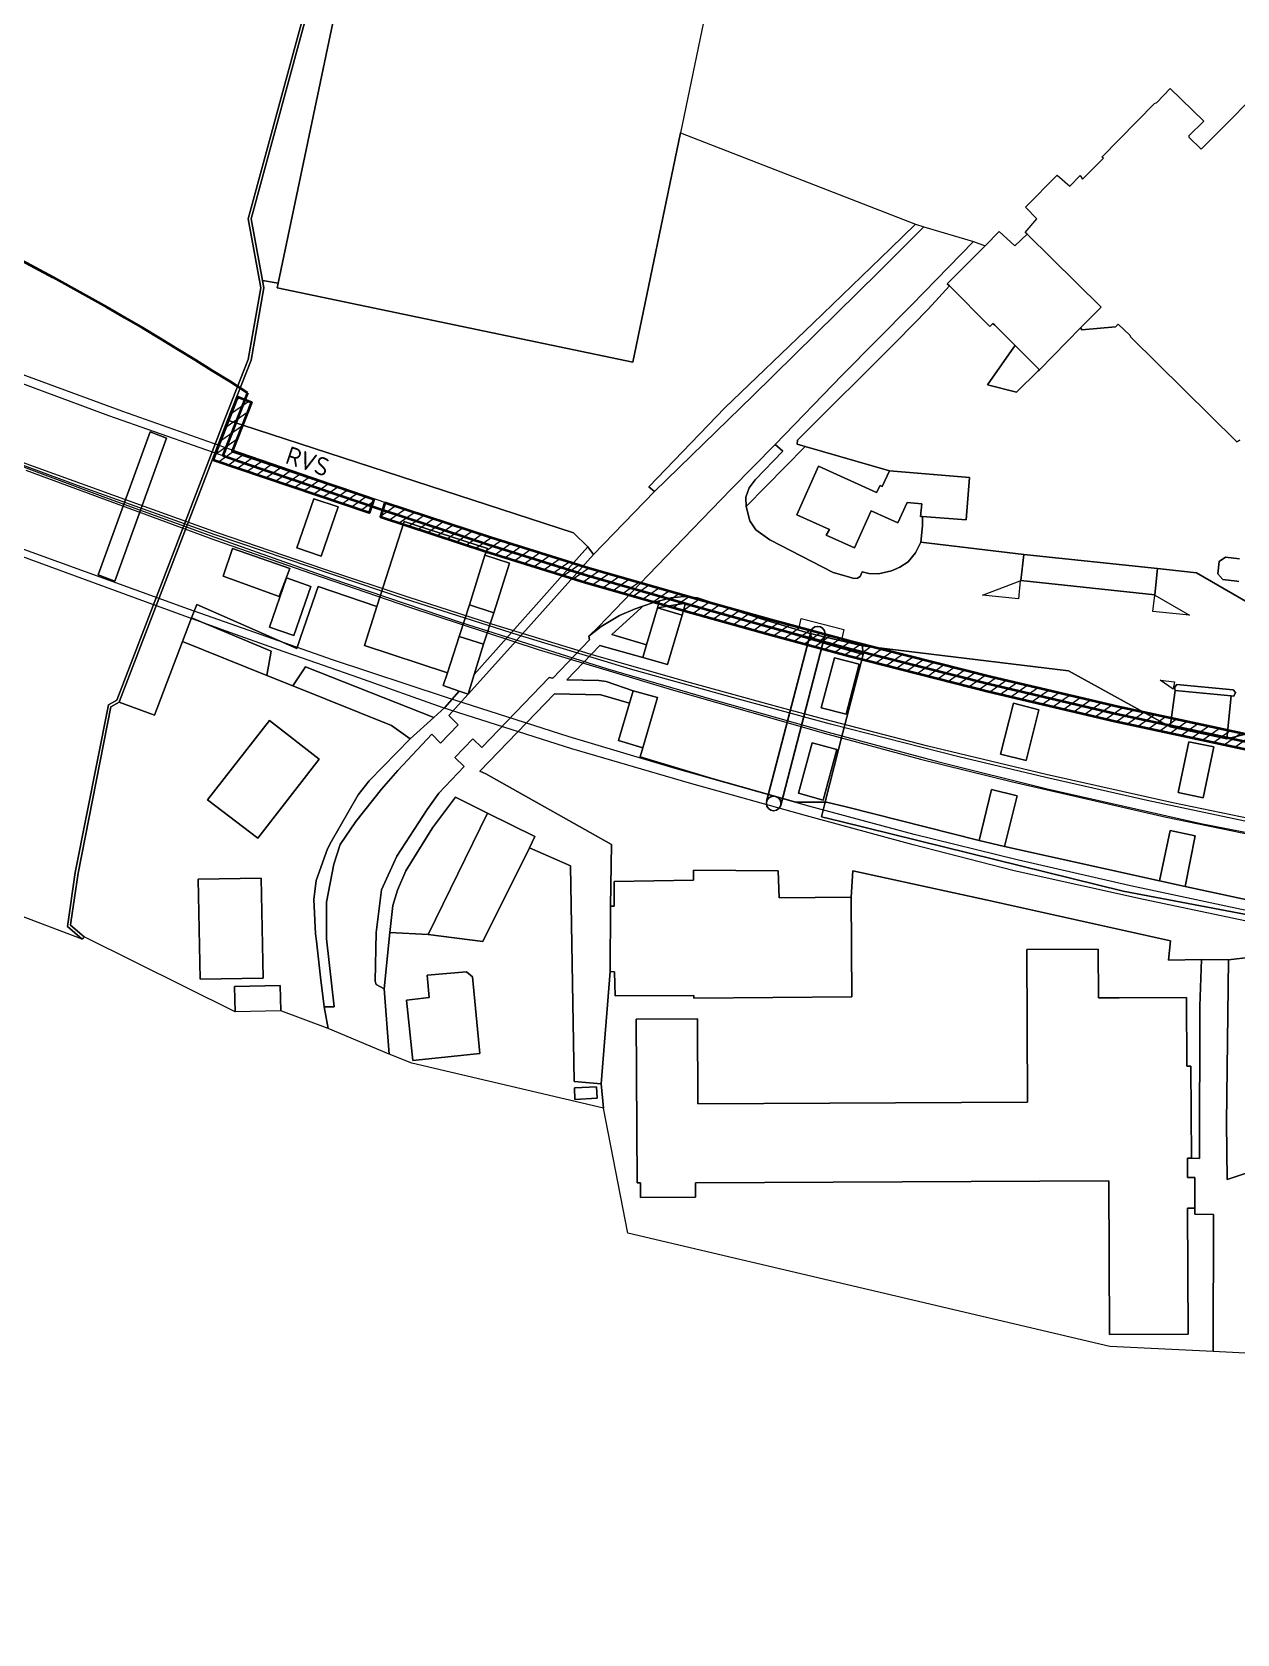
# Model space of a CAD drawing. Header units: metres. Extents: x 112942 to 118371, y 496117 to 499046.
# Drawn here: x 116007.5 to 116173.1, y 497215.4 to 497435.4 of the extents above; entities that cross this region are included whole.
import ezdxf
from ezdxf.enums import TextEntityAlignment as Align

# ---------------------------------------------------------------- set-up
doc = ezdxf.new("R2010")
doc.units = ezdxf.units.M
for name, color, linetype, lineweight in [('B-WE-OG-TOPOKAART-G', 253, 'Continuous', 18), ('N-WE-KL-DATA_GLASVEZEL-G', 90, 'KL-GLASVEZEL-N', 35), ('N-WE-KL-DATA_KABELGOOT-A', 92, 'Continuous', 18), ('N-WE-KL-DATA_KABELGOOT-G', 90, 'Continuous', 35), ('N-WE-KL-DATA_KABELGOOT-T25', 7, 'Continuous', 25), ('N-WE-VW-BEWEGWIJZERING_DRAAGCONSTRUCTIE_PORTAAL-G', 7, 'Continuous', 25)]:
    doc.layers.add(name, color=color, linetype=linetype, lineweight=lineweight)
doc.styles.add('NLCS-ISO-T25', font='NLCS-ISO.ttf', dxfattribs={"height": 2.5})
doc.linetypes.add('KL-GLASVEZEL-N', pattern='A,4,-1,[101,NLCS.SHX,S=0.5,R=0,X=0,Y=0],-1,4,-1,["G",Standard,S=1,R=0,X=-0.25,Y=-0.5],-1.5', length=12.5)
pattern_1 = [(35, (115239.072, 497068.6275), (-0.6373868, 0.9102827), [])]

msp = doc.modelspace()

# ---------------------------------------------------------------- hatches: boundary and pattern name
at = {"layer": 'N-WE-KL-DATA_KABELGOOT-A'}
h = msp.add_hatch(dxfattribs=at)
h.set_pattern_fill('ANSI31', color=256, scale=0.35, style=0)
h.set_pattern_definition(pattern_1)
h.paths.add_polyline_path([(116032.418, 497376.638), (116035.823, 497385.315), (116037.685, 497384.585), (116035.045, 497377.859), (116054.497, 497371.265), (116053.854, 497369.371)])
h = msp.add_hatch(dxfattribs=at)
h.set_pattern_fill('ANSI31', color=256, scale=0.35, style=0)
h.set_pattern_definition(pattern_1)
h.paths.add_polyline_path([(116350.118, 497309.494), (116350.403, 497311.474), (116318.147, 497316.12), (116295.034, 497319.458), (116273.272, 497322.569), (116252.269, 497325.625), (116229.372, 497329.12), (116209.688, 497332.38), (116192.338, 497335.475), (116175.557, 497338.711), (116156.793, 497342.739), (116139.451, 497346.802), (116120.247, 497351.66), (116109.087, 497354.701), (116098.757, 497357.575), (116084.152, 497361.74), (116070.525, 497365.984), (116056.025, 497370.75), (116055.393, 497368.852), (116069.915, 497364.08), (116083.58, 497359.824), (116098.215, 497355.649), (116108.557, 497352.773), (116119.739, 497349.726), (116138.977, 497344.858), (116156.355, 497340.787), (116175.157, 497336.751), (116191.972, 497333.509), (116209.348, 497330.408), (116229.058, 497327.144), (116251.975, 497323.647), (116272.986, 497320.589), (116294.75, 497317.478), (116317.861, 497314.14)])

# ---------------------------------------------------------------- linework, layer by layer
at = {"layer": 'B-WE-OG-TOPOKAART-G'}
for points, elevation in [([(116096.631, 497421.578), (116090.092, 497390.079), (116041.199, 497400.297), (116041.331, 497400.924), (116053.704, 497459.864), (116102.451, 497449.616), (116096.631, 497421.578)], 0.25), ([(116145.995, 497389.051), (116145.791, 497388.892), (116142.831, 497385.954), (116138.864, 497386.957), (116142.478, 497392.158), (116142.639, 497392.368), (116145.995, 497389.051)], 0.216), ([(116023.748, 497380.503), (116025.994, 497379.646), (116018.892, 497359.997), (116016.627, 497360.849), (116023.748, 497380.503)], -0.67), ([(116023.748, 497380.503), (116016.627, 497360.849), (116018.892, 497359.997), (116025.994, 497379.646), (116023.748, 497380.503)], -0.67), ([(116129.906, 497368.875), (116129.632, 497368.896), (116129.821, 497370.613), (116127.807, 497370.786), (116126.537, 497367.993), (116122.85, 497369.644), (116120.554, 497364.593), (116116.669, 497366.333), (116117.135, 497367.088), (116112.659, 497369.092), (116115.641, 497375.78), (116123.586, 497372.202), (116124.082, 497373.157), (116124.356, 497372.996), (116125.38, 497375.165), (116136.385, 497374.235), (116135.938, 497368.414), (116129.906, 497368.875)], -0.285), ([(116046.968, 497335.551), (116038.541, 497324.706), (116031.644, 497329.959), (116040.147, 497340.848), (116046.968, 497335.551)], 0.803), ([(116031.644, 497329.959), (116038.541, 497324.706), (116046.968, 497335.551), (116040.147, 497340.848), (116031.644, 497329.959)], 0.803), ([(116137.712, 497324.394), (116139.42, 497331.384), (116142.924, 497330.513), (116141.171, 497323.53), (116137.712, 497324.394)], -0.496), ([(116075.877, 497323.383), (116069.474, 497310.485), (116061.952, 497311.468), (116070.108, 497328.14), (116076.637, 497324.913), (116075.877, 497323.383)], 0.175), ([(116030.334, 497319.079), (116039.034, 497319.188), (116039.301, 497305.453), (116030.62, 497305.323), (116030.334, 497319.079)], 0.725), ([(116030.334, 497319.079), (116030.62, 497305.323), (116039.301, 497305.453), (116039.034, 497319.188), (116030.334, 497319.079)], 0.725), ([(116087.018, 497315.335), (116087.525, 497315.363), (116087.53, 497318.742), (116098.414, 497318.906), (116098.426, 497320.298), (116110.078, 497320.187), (116110.208, 497316.501), (116120.095, 497316.613), (116120.199, 497302.886), (116098.488, 497302.698), (116098.474, 497303.092), (116087.652, 497303.032), (116087.568, 497306.339), (116086.969, 497306.363), (116087.018, 497315.335)], -0.152), ([(116166.871, 497280.754), (116166.318, 497280.751), (116166.331, 497278.098), (116167.345, 497278.103), (116167.366, 497273.856), (116166.324, 497273.851), (116166.409, 497256.56), (116155.613, 497256.506), (116155.509, 497277.632), (116098.707, 497277.351), (116098.717, 497275.381), (116091.158, 497275.344), (116091.148, 497277.33), (116090.687, 497277.328), (116090.576, 497299.813), (116098.979, 497299.855), (116099.036, 497288.22), (116144.342, 497288.444), (116144.239, 497309.395), (116154.072, 497309.443), (116154.105, 497302.748), (116156.965, 497302.762), (116166.216, 497302.808), (116166.263, 497293.366), (116166.809, 497293.369), (116166.871, 497280.754)], -0.139), ([(116059.847, 497294.174), (116058.983, 497302.448), (116062.098, 497302.808), (116061.845, 497305.879), (116067.228, 497306.353), (116068.039, 497305.655), (116069.063, 497295.132), (116059.847, 497294.174)], 0.088), ([(116058.983, 497302.448), (116059.847, 497294.174), (116069.063, 497295.132), (116068.039, 497305.655), (116067.228, 497306.353), (116061.845, 497305.879), (116062.098, 497302.808), (116058.983, 497302.448)], 0.088), ([(116041.705, 497300.988), (116035.456, 497300.819), (116035.362, 497304.301), (116041.61, 497304.47), (116041.705, 497300.988)], 0.696), ([(116085.201, 497288.97), (116082.145, 497288.78), (116082.057, 497290.396), (116085.082, 497290.522), (116085.201, 497288.97)], -0.256), ([(116082.057, 497290.396), (116082.145, 497288.78), (116085.201, 497288.97), (116085.082, 497290.522), (116082.057, 497290.396)], -0.256)]:
    msp.add_lwpolyline(points, close=True, dxfattribs=dict(at, elevation=elevation))
at = {"layer": 'B-WE-OG-TOPOKAART-G', "elevation": 0.216}
for points in [[(116173.513, 497379.361), (116173.132, 497379.124), (116158.567, 497393.54), (116158.397, 497393.799), (116156.803, 497395.326), (116156.428, 497394.962), (116151.803, 497394.544), (116151.623, 497394.79), (116154.485, 497397.663), (116144.316, 497407.672), (116144.004, 497407.911), (116145.642, 497409.794), (116144.051, 497411.362), (116148.437, 497415.774), (116150.169, 497414.268), (116151.564, 497415.73), (116151.915, 497415.249), (116154.794, 497418.095), (116154.57, 497418.254), (116161.811, 497425.601), (116162.112, 497425.741), (116163.969, 497427.669), (116168.581, 497423.199), (116166.535, 497421.183), (116166.504, 497420.983), (116168.212, 497419.339), (116178.63, 497429.779)], [(116173.385, 497359.977), (116173.109, 497359.999), (116171.216, 497360.231), (116170.528, 497361.016), (116170.704, 497362.695), (116171.581, 497363.316), (116173.468, 497363.062)]]:
    msp.add_lwpolyline(points, dxfattribs=at)
at = {"layer": 'B-WE-OG-TOPOKAART-G'}
for points in [[(116049.01, 497453.058, -0.67), (116037.247, 497409.799, -0.67), (116038.955, 497400.284, -0.67), (116037.24, 497390.463, -0.67), (116034.008, 497382.284, -0.67), (116019.162, 497343.638, -0.67), (116018.007, 497342.999, -0.67), (116013.45, 497319.963, -0.67), (116012.371, 497312.563, -0.67), (116014.419, 497310.835, -0.67), (115890.019, 497357.881, -0.257), (115932.824, 497482.97, -0.114), (115983.279, 497474.773, -0.67), (116052.281, 497460.076, -0.67), (116049.01, 497453.058, -0.67)], [(116039.179, 497401.301, 0.286), (116037.657, 497409.781, 0.273), (116049.387, 497452.92, 0.308), (116052.643, 497459.907, 0.178), (116053.704, 497459.864, 0.25), (116041.331, 497400.924, 0.25), (116039.179, 497401.301, 0.286)], [(116019.483, 497343.359, -0.207), (116018.364, 497342.739, -0.207), (116013.844, 497319.896, -0.187), (116012.856, 497313.118, -0.158), (116012.799, 497312.725, 0.279), (116014.677, 497311.141, 0.279), (116014.419, 497310.835, -0.67), (116012.371, 497312.563, -0.67), (116013.45, 497319.963, -0.67), (116018.007, 497342.999, -0.67), (116019.162, 497343.638, -0.67), (116034.008, 497382.284, -0.67), (116037.24, 497390.463, -0.67), (116038.955, 497400.284, -0.67), (116037.247, 497409.799, -0.67), (116049.01, 497453.058, -0.67)], [(116049.387, 497452.92, 0.308), (116037.657, 497409.781, 0.273), (116039.179, 497401.301, 0.286), (116039.361, 497400.285, 0.288), (116037.627, 497390.354, 0.288), (116034.38, 497382.139, 0.244), (116019.54, 497343.508, 0.323), (116019.483, 497343.359, -0.207)], [(116083.89, 497364.705, 0.346), (116081.92, 497366.628, 0.327), (116034.38, 497382.139, 0.244), (116037.627, 497390.354, 0.288), (116039.361, 497400.285, 0.288), (116039.179, 497401.301, 0.286), (116041.331, 497400.924, 0.25), (116041.199, 497400.297, 0.25), (116090.092, 497390.079, 0.25), (116096.631, 497421.578, 0.25), (116128.942, 497409.062, 0.25), (116125.536, 497405.723, 0.233), (116114.899, 497395.464, 0.265), (116102.766, 497383.819, 0.244), (116092.31, 497372.942, 0.201), (116093.064, 497372.317, 0.242), (116084.695, 497363.686, 0.378), (116083.89, 497364.705, 0.346)], [(116048.243, 497298.556, 0.424), (116047.673, 497301.541, 0.423), (116049.047, 497301.509, 0.22), (116047.987, 497310.874, 0.293), (116047.986, 497315.882, 0.317), (116049.013, 497321.131, 0.333), (116049.874, 497323.816, 0.333), (116052.041, 497327.003, 0.307), (116055.561, 497331.405, 0.323), (116057.814, 497334.002, 0.344), (116062.464, 497338.973, 0.32), (116063.64, 497337.758, 0.291), (116066.078, 497340.244, 0.302), (116064.784, 497341.537, 0.33), (116067.448, 497344.488, 0.297), (116075.345, 497353.203, 0.323), (116084.695, 497363.686, 0.378), (116093.064, 497372.317, 0.242), (116106.594, 497385.468, 0.233), (116123.854, 497402.428, 0.184), (116130.117, 497408.683, 0.21), (116136.932, 497406.665, 0.204), (116128.406, 497397.908, 0.227), (116118.887, 497388.289, 0.106), (116109.641, 497378.759, 0.108), (116103.628, 497372.624, 0.092), (116098.299, 497367.134, 0.086), (116092.253, 497360.864, 0.117), (116085.394, 497353.729, 0.093), (116084.068, 497352.467, 0.204), (116084.137, 497351.931, 0.23), (116079.09, 497346.682, 0.193), (116078.589, 497346.747, 0.15), (116069.363, 497337.14, 0.148), (116068.09, 497338.326, 0.215), (116065.629, 497335.799, 0.222), (116066.92, 497334.541, 0.133), (116063.455, 497330.861, 0.136), (116061.842, 497328.63, 0.14), (116057.661, 497322.239, 0.097), (116055.568, 497317.605, 0.1), (116054.815, 497311.742, 0.183), (116054.689, 497305.05, 0.213), (116054.81, 497304.595, 0.213), (116055.938, 497304.019, 0.213), (116056.623, 497295.015, 0.239), (116048.243, 497298.556, 0.424)], [(116130.117, 497408.683, 0.21), (116123.854, 497402.428, 0.184), (116106.594, 497385.468, 0.233), (116093.064, 497372.317, 0.242), (116092.31, 497372.942, 0.201), (116102.766, 497383.819, 0.244), (116114.899, 497395.464, 0.265), (116125.536, 497405.723, 0.233), (116128.942, 497409.062, 0.25), (116130.117, 497408.683, 0.21)], [(116105.655, 497370.274, 0.108), (116105.642, 497371.529, 0.123), (116106.105, 497372.804, 0.123), (116106.89, 497373.932, 0.123), (116110.702, 497377.847, 0.106), (116109.641, 497378.759, 0.108), (116118.887, 497388.289, 0.106), (116128.406, 497397.908, 0.227), (116136.932, 497406.665, 0.204), (116138.524, 497406.072, 0.216), (116133.312, 497400.86, 0.216), (116133.616, 497400.556, 0.166), (116130.713, 497397.351, 0.137), (116126.423, 497392.995, 0.048), (116112.726, 497379.358, 0.117), (116112.671, 497378.807, 0.08), (116113.795, 497378.485, 0.047), (116105.655, 497370.274, 0.108)], [(116138.524, 497406.072, 0.216), (116140.471, 497408.019, 0.216), (116142.625, 497406.045, 0.216), (116144.316, 497407.672, 0.216), (116154.485, 497397.663, 0.216), (116151.623, 497394.79, 0.216), (116145.995, 497389.051, 0.216), (116142.639, 497392.368, 0.216), (116139.841, 497395.163, 0.216), (116139.566, 497395.416, 0.216), (116139.165, 497395.005, 0.216), (116133.616, 497400.556, 0.166), (116133.312, 497400.86, 0.216), (116138.524, 497406.072, 0.216)], [(116162.218, 497361.722, -0.273), (116143.83, 497363.686, -0.297), (116129.664, 497365.337, -0.285), (116129.893, 497367.594, -0.285), (116129.906, 497368.875, -0.285), (116135.938, 497368.414, -0.285), (116136.385, 497374.235, -0.285), (116125.38, 497375.165, -0.285), (116113.795, 497378.485, 0.047), (116112.671, 497378.807, 0.08), (116112.726, 497379.358, 0.117), (116126.423, 497392.995, 0.048), (116130.713, 497397.351, 0.137), (116133.616, 497400.556, 0.166), (116139.165, 497395.005, 0.216), (116139.566, 497395.416, 0.216), (116139.841, 497395.163, 0.216), (116142.639, 497392.368, 0.216), (116142.478, 497392.158, 0.216), (116138.864, 497386.957, 0.216), (116142.831, 497385.954, 0.216), (116145.791, 497388.892, 0.216), (116145.995, 497389.051, 0.216), (116151.623, 497394.79, 0.216), (116151.803, 497394.544, 0.216), (116156.428, 497394.962, 0.216), (116156.803, 497395.326, 0.216), (116158.397, 497393.799, 0.216), (116158.567, 497393.54, 0.216), (116173.132, 497379.124, 0.216), (116173.513, 497379.361, 0.216)], [(115998.595, 497391.182, 6.93), (116019.966, 497383.349, 6.93), (116034.762, 497378.14, 6.93), (116048.711, 497373.339, 6.93), (116049.952, 497372.937, 6.93), (116056.242, 497370.754, 6.93), (116071.594, 497365.761, 6.936), (116085.409, 497361.423, 6.957), (116096.609, 497358.204, 6.957), (116107.089, 497355.33, 6.993), (116112.943, 497353.65, 6.612), (116113.255, 497354.858, 6.402), (116119.094, 497353.378, 6.402), (116118.841, 497352.112, 6.402), (116120.272, 497351.741, 6.669), (116138.558, 497347.016, 6.168), (116149.378, 497344.512, 6.234), (116176.166, 497338.61, 5.94)], [(115996.893, 497390.577, 6.93), (116018.043, 497382.738, 6.84), (116036.858, 497376.155, 6.867), (116055.709, 497369.801, 6.747), (116070.22, 497365.032, 6.73), (116083.866, 497360.782, 6.627), (116098.486, 497356.612, 6.43), (116108.822, 497353.737, 6.4), (116119.993, 497350.693, 6.287), (116139.214, 497345.83, 6.167), (116156.574, 497341.763, 6.087), (116175.357, 497337.731, 5.94), (116192.155, 497334.492, 5.813), (116209.518, 497331.394, 5.683), (116229.215, 497328.132, 5.6), (116252.122, 497324.636, 5.41), (116273.129, 497321.579, 5.27), (116294.892, 497318.468, 5.137), (116318.004, 497315.13, 4.907), (116341.997, 497311.673, 4.67)], [(116034.38, 497382.139, 0.244), (116081.92, 497366.628, 0.327), (116083.89, 497364.705, 0.346), (116082.702, 497363.402, 0.18), (116068.281, 497347.181, 0.561), (116069.563, 497351.327, 0.295), (116070.993, 497355.66, 0.297), (116073.146, 497362.487, 0.29), (116069.773, 497363.561, 0.298), (116070.108, 497364.505, 0.28), (116058.646, 497368.207, 0.276), (116054.915, 497356.522, 0.29), (116046.848, 497359.27, 0.31), (116044.425, 497352.251, 0.346), (116043.918, 497350.751, 0.369), (116030.174, 497356.786, 0.256), (116029.44, 497354.963, 0.227), (116028.206, 497351.718, 0.251), (116024.347, 497341.573, 0.327), (116019.483, 497343.359, -0.207), (116019.54, 497343.508, 0.323), (116034.38, 497382.139, 0.244)], [(116117.284, 497340.347, 6.687), (116104.638, 497343.8, 6.71), (116089.783, 497347.903, 6.773), (116074.395, 497352.568, 6.85), (116058.701, 497357.588, 6.887), (116032.704, 497366.364, 6.81), (116013.778, 497373.148, 6.81), (115994.422, 497380.287, 6.81)], [(115994.514, 497380.097, 6.81), (116017.636, 497371.507, 6.807), (116032.64, 497366.03, 6.8), (116048.659, 497360.346, 6.747), (116066.366, 497354.382, 6.603), (116086.625, 497347.967, 6.503), (116100.899, 497343.779, 6.333), (116116.953, 497339.274, 6.327), (116132.169, 497335.169, 6.227), (116147.041, 497331.484, 6.123), (116168.148, 497326.722, 5.99), (116191.693, 497322.115, 5.853), (116214.419, 497318.097, 5.643), (116234.512, 497314.926, 5.573), (116255.052, 497311.742, 5.577), (116275.613, 497308.815, 5.413), (116295.99, 497305.885, 5.133), (116318.775, 497302.663, 4.96), (116340.519, 497299.555, 4.863)], [(116193.153, 497343.712, -0.564), (116171.759, 497338.328, -0.404), (116172.349, 497344.242, -0.469), (116172.729, 497344.226, -0.44), (116172.955, 497344.707, -0.44), (116172.606, 497345.076, -0.44), (116164.877, 497345.787, -0.463), (116164.568, 497345.407, -0.463), (116164.635, 497344.973, -0.472), (116163.961, 497339.99, -0.397), (116149.96, 497347.677, -0.471), (116121.657, 497351.14, -0.334), (116114.308, 497352.867, -0.16), (116107.62, 497354.856, -0.031), (116098.967, 497357.703, 0.119), (116097.129, 497357.903, 0.155), (116095.366, 497357.727, 0.127), (116093.749, 497357.306, 0.129), (116093.082, 497357.132, 0.143), (116091.476, 497356.57, 0.202), (116090.431, 497356.204, 0.19), (116088.25, 497355.29, 0.195), (116085.747, 497353.753, 0.199), (116084.068, 497352.467, 0.204), (116085.394, 497353.729, 0.093), (116092.253, 497360.864, 0.117), (116098.299, 497367.134, 0.086), (116103.628, 497372.624, 0.092), (116109.641, 497378.759, 0.108), (116110.702, 497377.847, 0.106), (116106.89, 497373.932, 0.123), (116106.105, 497372.804, 0.123), (116105.642, 497371.529, 0.123), (116105.655, 497370.274, 0.108), (116106.164, 497368.3, 0.027), (116107.002, 497367.05, -0.019), (116108.923, 497365.683, -0.056), (116117.651, 497361.173, -0.239), (116119.74, 497360.597, -0.239), (116120.49, 497360.377, -0.239), (116120.991, 497360.401, -0.239), (116121.348, 497360.65, -0.239), (116121.641, 497361.272, -0.239), (116122.514, 497361.04, -0.285), (116123.869, 497361.023, -0.285), (116125.637, 497361.402, -0.285), (116126.818, 497361.917, -0.285), (116127.923, 497362.663, -0.285), (116128.932, 497363.886, -0.285), (116129.664, 497365.337, -0.285), (116143.83, 497363.686, -0.297), (116143.445, 497360.08, -0.323), (116161.833, 497358.116, -0.323), (116162.218, 497361.722, -0.273), (116167.572, 497361.138, -0.177), (116180.179, 497353.882, -0.509)], [(116105.655, 497370.274, 0.108), (116113.795, 497378.485, 0.047), (116125.38, 497375.165, -0.285), (116124.356, 497372.996, -0.285), (116124.082, 497373.157, -0.285), (116123.586, 497372.202, -0.285), (116115.641, 497375.78, -0.285), (116112.659, 497369.092, -0.285), (116117.135, 497367.088, -0.285), (116116.669, 497366.333, -0.285), (116120.554, 497364.593, -0.285), (116122.85, 497369.644, -0.285), (116126.537, 497367.993, -0.285), (116127.807, 497370.786, -0.285), (116129.821, 497370.613, -0.285), (116129.632, 497368.896, -0.285), (116129.906, 497368.875, -0.285), (116129.893, 497367.594, -0.285), (116129.664, 497365.337, -0.285), (116128.932, 497363.886, -0.285), (116127.923, 497362.663, -0.285), (116126.818, 497361.917, -0.285), (116125.637, 497361.402, -0.285), (116123.869, 497361.023, -0.285), (116122.514, 497361.04, -0.285), (116121.641, 497361.272, -0.239), (116121.348, 497360.65, -0.239), (116120.991, 497360.401, -0.239), (116120.49, 497360.377, -0.239), (116119.74, 497360.597, -0.239), (116117.651, 497361.173, -0.239), (116108.923, 497365.683, -0.056), (116107.002, 497367.05, -0.019), (116106.164, 497368.3, 0.027), (116105.655, 497370.274, 0.108)], [(116340.653, 497301.383, 4.857), (116316.042, 497304.956, 5.09), (116291.299, 497308.518, 5.393), (116267.044, 497312.038, 5.677), (116248.792, 497314.713, 5.86), (116230.145, 497317.551, 6.01), (116213.077, 497320.341, 6.157), (116196.953, 497323.061, 6.273), (116180.28, 497326.248, 6.403), (116164.339, 497329.547, 6.443), (116146.892, 497333.442, 6.543), (116130.63, 497337.356, 6.683), (116117.398, 497340.782, 6.63), (116110.843, 497342.509, 6.683), (116098.018, 497346.016, 6.813), (116084.809, 497349.787, 6.843), (116070.727, 497354.105, 6.897), (116059.2, 497357.825, 6.893), (116047.626, 497361.658, 6.927), (116033.019, 497366.634, 6.927), (116022.947, 497370.243, 6.94), (116006.191, 497376.287, 6.86)], [(116006.652, 497375.228, 6.86), (116032.734, 497365.651, 6.637), (116045.927, 497361.044, 6.627), (116059.416, 497356.442, 6.55), (116077.075, 497350.619, 6.567), (116095.698, 497345.009, 6.41), (116116.879, 497338.99, 6.323), (116129.616, 497335.562, 6.333), (116142.28, 497332.425, 6.193), (116163.423, 497327.569, 6.053), (116185.842, 497322.957, 5.987), (116208.877, 497318.808, 5.9), (116233.978, 497314.743, 5.72), (116260.151, 497310.785, 5.46), (116284.387, 497307.355, 5.237), (116309.802, 497303.701, 5.04), (116340.424, 497299.259, 4.767)], [(116046.253, 497371.316, 0.305), (116049.601, 497370.192, 0.282), (116047.261, 497363.433, 0.296), (116043.915, 497364.592, 0.3), (116046.253, 497371.316, 0.305)], [(116043.915, 497364.592, 0.3), (116047.261, 497363.433, 0.296), (116049.601, 497370.192, 0.282), (116046.253, 497371.316, 0.305), (116043.915, 497364.592, 0.3)], [(116064.621, 497347.418, 0.292), (116053.208, 497351.179, 0.305), (116054.915, 497356.522, 0.29), (116058.646, 497368.207, 0.276), (116070.108, 497364.505, 0.28), (116069.773, 497363.561, 0.298), (116067.637, 497356.771, 0.301), (116066.281, 497352.517, 0.28), (116066.25, 497352.422, 0.28), (116064.621, 497347.418, 0.292)], [(116338.267, 497287.997, 4.857), (116303.807, 497292.801, 5.199), (116266.766, 497298.097, 5.589), (116245.878, 497301.172, 5.808), (116235.308, 497302.702, 5.808), (116224.656, 497304.25, 5.808), (116213.64, 497306.143, 5.919), (116194.366, 497309.566, 6.048), (116174.442, 497313.293, 6.234), (116160.311, 497316.251, 6.651), (116142.514, 497320.226, 6.873), (116128.629, 497323.767, 6.993), (116113.974, 497327.763, 6.993), (116097.889, 497332.264, 7.155), (116081.694, 497336.987, 7.155), (116064.049, 497342.597, 7.155), (116052.427, 497346.722, 7.155), (116043.634, 497349.811, 7.101), (116042.023, 497350.334, 7.101), (116033.573, 497353.383, 7.101), (116021.742, 497357.684, 7.101), (116001.575, 497365.046, 7.101)], [(116338.923, 497289.157, 4.813), (116303.959, 497294.137, 5.2), (116265.341, 497299.627, 5.59), (116233.896, 497304.391, 5.807), (116209.942, 497308.244, 5.92), (116191.474, 497311.54, 6.04), (116173.746, 497314.89, 6.233), (116158.522, 497318.128, 6.237), (116142.926, 497321.721, 6.287), (116128.788, 497325.206, 6.47), (116114.288, 497329.102, 6.617), (116095.93, 497334.287, 6.657), (116081.355, 497338.628, 6.747), (116064.366, 497344.075, 6.69), (116048.834, 497349.18, 6.977), (116029.013, 497356.17, 6.917), (116003.876, 497365.275, 6.957)], [(116042.936, 497361.756, 0.227), (116041.487, 497357.876, 0.173), (116033.8, 497360.701, 0.215), (116035.093, 497364.502, 0.228), (116042.936, 497361.756, 0.227)], [(116042.936, 497361.756, 0.227), (116035.093, 497364.502, 0.228), (116033.8, 497360.701, 0.215), (116041.487, 497357.876, 0.173), (116042.936, 497361.756, 0.227)], [(116083.89, 497364.705, 0.346), (116084.695, 497363.686, 0.378), (116075.345, 497353.203, 0.323), (116067.448, 497344.488, 0.297), (116068.281, 497347.181, 0.561), (116082.702, 497363.402, 0.18), (116083.89, 497364.705, 0.346)], [(116069.773, 497363.561, 0.298), (116073.146, 497362.487, 0.29), (116070.993, 497355.66, 0.297), (116067.637, 497356.771, 0.301), (116069.773, 497363.561, 0.298)], [(116161.833, 497358.116, -0.323), (116143.445, 497360.08, -0.323), (116143.83, 497363.686, -0.297), (116162.218, 497361.722, -0.273), (116161.833, 497358.116, -0.323)], [(116173.468, 497363.062, 0.216), (116171.581, 497363.316, 0.216), (116170.704, 497362.695, 0.216), (116170.528, 497361.016, 0.216), (116171.216, 497360.231, 0.216), (116173.109, 497359.999, 0.216), (116173.385, 497359.977, 0.216)], [(116042.484, 497360.46, 0.308), (116045.818, 497359.276, 0.292), (116043.522, 497352.528, 0.284), (116040.157, 497353.692, 0.297), (116042.484, 497360.46, 0.308)], [(116042.484, 497360.46, 0.308), (116040.157, 497353.692, 0.297), (116043.522, 497352.528, 0.284), (116045.818, 497359.276, 0.292), (116042.484, 497360.46, 0.308)], [(116143.13, 497357.594, -0.433), (116138.177, 497358.076, -0.43), (116143.354, 497360.044, -0.377), (116143.13, 497357.594, -0.433)], [(116180.179, 497353.882, -0.509), (116167.572, 497361.138, -0.177), (116162.218, 497361.722, -0.273)], [(116043.918, 497350.751, 0.369), (116044.425, 497352.251, 0.346), (116046.848, 497359.27, 0.31), (116054.915, 497356.522, 0.29), (116053.208, 497351.179, 0.305), (116064.621, 497347.418, 0.292), (116064.049, 497345.662, 0.296), (116066.218, 497344.913, 0.561), (116064.255, 497342.664, 0.287), (116062.726, 497341.28, 0.276), (116045.115, 497348.249, 0.467), (116043.357, 497345.625, 0.351), (116039.809, 497347.052, 0.327), (116040.364, 497350.38, 0.37), (116029.44, 497354.963, 0.227), (116030.174, 497356.786, 0.256), (116043.918, 497350.751, 0.369)], [(116121.657, 497351.14, -0.334), (116121.65, 497350.9, -0.229), (116121.709, 497350.434, -0.229), (116121.761, 497349.941, -0.28), (116119.213, 497350.677, -0.029), (116109.417, 497353.508, -0.108), (116097.332, 497356.959, 0.101), (116093.503, 497356.336, 0.295), (116093.714, 497357.167, 0.129), (116093.749, 497357.306, 0.129), (116095.366, 497357.727, 0.127), (116097.129, 497357.903, 0.155), (116098.967, 497357.703, 0.119), (116107.62, 497354.856, -0.031), (116114.308, 497352.867, -0.16), (116121.657, 497351.14, -0.334)], [(116161.58, 497355.828, -0.407), (116161.852, 497358.06, -0.367), (116166.62, 497355.335, -0.45), (116161.58, 497355.828, -0.407)], [(116065.726, 497330.307, 0.195), (116062.55, 497326.104, 0.143), (116058.909, 497320.198, 0.123), (116057.742, 497317.573, 0.178), (116057.123, 497315.438, 0.178), (116056.719, 497311.739, 0.23), (116055.938, 497304.019, 0.213), (116054.81, 497304.595, 0.213), (116054.689, 497305.05, 0.213), (116054.815, 497311.742, 0.183), (116055.568, 497317.605, 0.1), (116057.661, 497322.239, 0.097), (116061.842, 497328.63, 0.14), (116063.455, 497330.861, 0.136), (116066.92, 497334.541, 0.133), (116065.629, 497335.799, 0.222), (116068.09, 497338.326, 0.215), (116069.363, 497337.14, 0.148), (116078.589, 497346.747, 0.15), (116079.09, 497346.682, 0.193), (116084.137, 497351.931, 0.23), (116084.068, 497352.467, 0.204), (116085.747, 497353.753, 0.199), (116088.25, 497355.29, 0.195), (116090.431, 497356.204, 0.19), (116091.476, 497356.57, 0.202), (116091.193, 497356.309, 0.202), (116087.228, 497352.667, 0.251), (116091.981, 497351.254, 0.254), (116091.458, 497349.508, 0.254), (116085.546, 497351.145, 0.228), (116081.031, 497346.431, 0.222), (116085.43, 497346.347, 0.236), (116086.431, 497346.213, 0.228), (116090.145, 497344.926, 0.297), (116089.641, 497343.222, 0.297), (116085.691, 497344.376, 0.272), (116079.318, 497344.543, 0.219), (116069.068, 497333.904, 0.116), (116069.904, 497333.512, 0.079), (116087.186, 497323.812, -0.187), (116087.018, 497315.335, -0.152), (116086.969, 497306.363, -0.152), (116085.763, 497290.955, -0.256), (116082.032, 497291.248, -0.256), (116081.512, 497320.906, -0.077), (116075.877, 497323.383, 0.175), (116076.637, 497324.913, 0.175), (116070.108, 497328.14, 0.175), (116065.726, 497330.307, 0.195)], [(116066.25, 497352.422, 0.28), (116066.281, 497352.517, 0.28), (116067.637, 497356.771, 0.301), (116070.993, 497355.66, 0.297), (116069.563, 497351.327, 0.295), (116066.25, 497352.422, 0.28)], [(116121.761, 497349.941, -0.28), (116118.957, 497339.223, -0.305), (116116.536, 497329.707, -0.364), (116116.71, 497329.663, -0.364), (116116.525, 497329.662, -0.368), (116112.509, 497329.642, -0.447), (116101.142, 497332.846, -0.097), (116091.118, 497335.853, 0.302), (116091.483, 497337.1, 0.302), (116093.511, 497344.019, 0.296), (116090.145, 497344.926, 0.297), (116086.431, 497346.213, 0.228), (116085.43, 497346.347, 0.236), (116081.031, 497346.431, 0.222), (116085.546, 497351.145, 0.228), (116091.458, 497349.508, 0.254), (116094.847, 497348.532, 0.243), (116096.895, 497355.333, 0.299), (116097.332, 497356.959, 0.101), (116109.417, 497353.508, -0.108), (116119.213, 497350.677, -0.029), (116121.761, 497349.941, -0.28)], [(116093.503, 497356.336, 0.295), (116091.981, 497351.254, 0.254), (116087.228, 497352.667, 0.251), (116091.193, 497356.309, 0.202), (116091.476, 497356.57, 0.202), (116093.082, 497357.132, 0.143), (116093.749, 497357.306, 0.129), (116093.714, 497357.167, 0.129), (116093.503, 497356.336, 0.295)], [(116093.503, 497356.336, 0.295), (116096.895, 497355.333, 0.299), (116094.847, 497348.532, 0.243), (116091.458, 497349.508, 0.254), (116091.981, 497351.254, 0.254), (116093.503, 497356.336, 0.295)], [(116093.503, 497356.336, 0.295), (116097.332, 497356.959, 0.101), (116096.895, 497355.333, 0.299), (116093.503, 497356.336, 0.295)], [(116028.206, 497351.718, 0.251), (116029.44, 497354.963, 0.227), (116040.364, 497350.38, 0.37), (116039.809, 497347.052, 0.327), (116028.206, 497351.718, 0.251)], [(116043.357, 497345.625, 0.351), (116056.927, 497340.168, 0.44), (116059.491, 497338.351, 0.253), (116053.839, 497332.559, 0.499), (116052.341, 497330.646, 0.499), (116048.615, 497324.173, 0.508), (116048.111, 497323.248, 0.516), (116046.583, 497318.871, 0.36), (116046.243, 497316.266, 0.437), (116046.461, 497311.549, 0.424), (116046.6, 497310.55, 0.311), (116047.188, 497305.584, 0.375), (116047.673, 497301.541, 0.423), (116048.243, 497298.556, 0.424), (116041.705, 497300.988, 0.696), (116041.61, 497304.47, 0.696), (116035.362, 497304.301, 0.696), (116035.456, 497300.819, 0.696), (116014.677, 497311.141, 0.279), (116012.799, 497312.725, 0.279), (116012.856, 497313.118, -0.158), (116013.844, 497319.896, -0.187), (116018.364, 497342.739, -0.207), (116019.483, 497343.359, -0.207), (116024.347, 497341.573, 0.327), (116028.206, 497351.718, 0.251), (116039.809, 497347.052, 0.327), (116043.357, 497345.625, 0.351)], [(116067.448, 497344.488, 0.297), (116066.218, 497344.913, 0.561), (116064.049, 497345.662, 0.296), (116064.621, 497347.418, 0.292), (116066.25, 497352.422, 0.28), (116069.563, 497351.327, 0.295), (116068.281, 497347.181, 0.561), (116067.448, 497344.488, 0.297)], [(116187.079, 497313.541, -0.52), (116166.015, 497318.076, -0.355), (116167.403, 497325.025, -0.301), (116163.94, 497325.76, -0.303), (116162.468, 497318.814, -0.304), (116141.171, 497323.53, -0.496), (116142.924, 497330.513, -0.496), (116139.42, 497331.384, -0.496), (116137.712, 497324.394, -0.496), (116119.422, 497328.983, -0.4), (116116.71, 497329.663, -0.364), (116116.536, 497329.707, -0.364), (116118.957, 497339.223, -0.305), (116121.761, 497349.941, -0.28), (116121.709, 497350.434, -0.229), (116121.65, 497350.9, -0.229), (116121.657, 497351.14, -0.334), (116149.96, 497347.677, -0.471)], [(116117.838, 497349.478, -0.323), (116121.225, 497348.622, -0.32), (116119.416, 497341.714, -0.308), (116115.967, 497342.603, -0.303), (116117.838, 497349.478, -0.323)], [(116117.838, 497349.478, -0.323), (116115.967, 497342.603, -0.303), (116119.416, 497341.714, -0.308), (116121.225, 497348.622, -0.32), (116117.838, 497349.478, -0.323)], [(116062.726, 497341.28, 0.276), (116059.491, 497338.351, 0.253), (116056.927, 497340.168, 0.44), (116043.357, 497345.625, 0.351), (116045.115, 497348.249, 0.467), (116062.726, 497341.28, 0.276)], [(116149.96, 497347.677, -0.471), (116163.961, 497339.99, -0.397), (116171.759, 497338.328, -0.404), (116193.153, 497343.712, -0.564)], [(116067.448, 497344.488, 0.297), (116064.784, 497341.537, 0.33), (116066.078, 497340.244, 0.302), (116063.64, 497337.758, 0.291), (116062.464, 497338.973, 0.32), (116057.814, 497334.002, 0.344), (116055.561, 497331.405, 0.323), (116052.041, 497327.003, 0.307), (116049.874, 497323.816, 0.333), (116049.013, 497321.131, 0.333), (116047.986, 497315.882, 0.317), (116047.987, 497310.874, 0.293), (116049.047, 497301.509, 0.22), (116047.673, 497301.541, 0.423), (116047.188, 497305.584, 0.375), (116046.6, 497310.55, 0.311), (116046.461, 497311.549, 0.424), (116046.243, 497316.266, 0.437), (116046.583, 497318.871, 0.36), (116048.111, 497323.248, 0.516), (116048.615, 497324.173, 0.508), (116052.341, 497330.646, 0.499), (116053.839, 497332.559, 0.499), (116059.491, 497338.351, 0.253), (116062.726, 497341.28, 0.276), (116064.255, 497342.664, 0.287), (116066.218, 497344.913, 0.561), (116067.448, 497344.488, 0.297)], [(116175.05, 497308.347, 0.029), (116171.975, 497307.995, -0.282), (116168.263, 497308.03, -0.238), (116163.706, 497307.929, -0.238), (116164.002, 497310.577, -0.259), (116138.85, 497316.185, -0.288), (116120.33, 497320.188, -0.393), (116120.095, 497316.613, -0.152), (116110.208, 497316.501, -0.152), (116110.078, 497320.187, -0.152), (116098.426, 497320.298, -0.152), (116098.414, 497318.906, -0.152), (116087.53, 497318.742, -0.152), (116087.525, 497315.363, -0.152), (116087.018, 497315.335, -0.152), (116087.186, 497323.812, -0.187), (116069.904, 497333.512, 0.079), (116069.068, 497333.904, 0.116), (116079.318, 497344.543, 0.219), (116085.691, 497344.376, 0.272), (116089.641, 497343.222, 0.297), (116088.126, 497338.091, 0.302), (116091.483, 497337.1, 0.302), (116091.118, 497335.853, 0.302), (116101.142, 497332.846, -0.097), (116112.509, 497329.642, -0.447), (116116.525, 497329.662, -0.368), (116116.012, 497327.648, -0.337), (116118.692, 497326.987, -0.3), (116157.501, 497317.409, -0.256), (116213.319, 497306.825, -0.262)], [(116090.145, 497344.926, 0.297), (116093.511, 497344.019, 0.296), (116091.483, 497337.1, 0.302), (116088.126, 497338.091, 0.302), (116089.641, 497343.222, 0.297), (116090.145, 497344.926, 0.297)], [(116164.543, 497346.172, -0.497), (116164.347, 497345.188, -0.497), (116162.57, 497346.399, -0.513), (116164.543, 497346.172, -0.497)], [(116171.759, 497338.328, -0.404), (116163.961, 497339.99, -0.397), (116164.635, 497344.973, -0.472), (116172.349, 497344.242, -0.469), (116171.759, 497338.328, -0.404)], [(116164.635, 497344.973, -0.472), (116164.568, 497345.407, -0.463), (116164.877, 497345.787, -0.463), (116172.606, 497345.076, -0.44), (116172.955, 497344.707, -0.44), (116172.729, 497344.226, -0.44), (116172.349, 497344.242, -0.469), (116164.635, 497344.973, -0.472)], [(116142.422, 497343.221, -0.497), (116145.891, 497342.336, -0.528), (116144.141, 497335.363, -0.523), (116140.649, 497336.231, -0.498), (116142.422, 497343.221, -0.497)], [(116140.649, 497336.231, -0.498), (116144.141, 497335.363, -0.523), (116145.891, 497342.336, -0.528), (116142.422, 497343.221, -0.497), (116140.649, 497336.231, -0.498)], [(116340.658, 497301.042, 4.863), (116314.037, 497304.877, 5.21), (116296.731, 497307.337, 5.423), (116279.928, 497309.724, 5.617), (116261.192, 497312.455, 5.797), (116242.522, 497315.224, 5.96), (116225.665, 497317.825, 6.147), (116207.83, 497320.782, 6.23), (116189.161, 497324.087, 6.413), (116175.094, 497326.851, 6.483), (116160.801, 497329.857, 6.55), (116146.849, 497333.008, 6.563), (116134.885, 497335.882, 6.58), (116117.284, 497340.347, 6.687)], [(116166.509, 497337.947, -0.3), (116169.961, 497337.249, -0.311), (116168.511, 497330.224, -0.294), (116165.054, 497330.975, -0.294), (116166.509, 497337.947, -0.3)], [(116166.509, 497337.947, -0.3), (116165.054, 497330.975, -0.294), (116168.511, 497330.224, -0.294), (116169.961, 497337.249, -0.311), (116166.509, 497337.947, -0.3)], [(116114.747, 497337.774, -0.286), (116118.153, 497336.878, -0.309), (116116.267, 497329.933, -0.337), (116112.892, 497330.889, -0.32), (116114.747, 497337.774, -0.286)], [(116112.892, 497330.889, -0.32), (116116.267, 497329.933, -0.337), (116118.153, 497336.878, -0.309), (116114.747, 497337.774, -0.286), (116112.892, 497330.889, -0.32)], [(116065.726, 497330.307, 0.195), (116070.108, 497328.14, 0.175), (116061.952, 497311.468, 0.175), (116056.719, 497311.739, 0.23), (116057.123, 497315.438, 0.178), (116057.742, 497317.573, 0.178), (116058.909, 497320.198, 0.123), (116062.55, 497326.104, 0.143), (116065.726, 497330.307, 0.195)], [(116119.422, 497328.983, -0.4), (116137.712, 497324.394, -0.496), (116141.171, 497323.53, -0.496), (116162.468, 497318.814, -0.304), (116166.015, 497318.076, -0.355), (116187.079, 497313.541, -0.52), (116190.677, 497312.928, -0.493), (116211.969, 497309.364, -0.347), (116215.492, 497308.824, -0.313), (116215.809, 497310.696, -0.312), (116238.425, 497306.785, -0.312), (116240.932, 497306.351, -0.312), (116240.534, 497303.598, -0.268), (116240.393, 497302.624, -0.268), (116225.368, 497304.808, -0.223), (116213.319, 497306.825, -0.262), (116157.501, 497317.409, -0.256), (116118.692, 497326.987, -0.3), (116116.012, 497327.648, -0.337), (116116.525, 497329.662, -0.368), (116116.71, 497329.663, -0.364), (116119.422, 497328.983, -0.4)], [(116166.015, 497318.076, -0.355), (116162.468, 497318.814, -0.304), (116163.94, 497325.76, -0.303), (116167.403, 497325.025, -0.301), (116166.015, 497318.076, -0.355)], [(116081.512, 497320.906, -0.077), (116082.032, 497291.248, -0.256), (116085.763, 497290.955, -0.256), (116086.081, 497287.613, -0.256), (116059.701, 497293.8, 0.13), (116056.623, 497295.015, 0.239), (116055.938, 497304.019, 0.213), (116056.719, 497311.739, 0.23), (116061.952, 497311.468, 0.175), (116069.474, 497310.485, 0.175), (116075.877, 497323.383, 0.175), (116081.512, 497320.906, -0.077)], [(116085.763, 497290.955, -0.256), (116086.969, 497306.363, -0.152), (116087.568, 497306.339, -0.152), (116087.652, 497303.032, -0.152), (116098.474, 497303.092, -0.152), (116098.488, 497302.698, -0.152), (116120.199, 497302.886, -0.152), (116120.095, 497316.613, -0.152), (116120.33, 497320.188, -0.393), (116138.85, 497316.185, -0.288), (116164.002, 497310.577, -0.259), (116163.706, 497307.929, -0.238), (116168.263, 497308.03, -0.238), (116168.054, 497301.614, -0.093), (116167.983, 497280.682, -0.026), (116166.871, 497280.754, -0.139), (116166.809, 497293.369, -0.139), (116166.263, 497293.366, -0.139), (116166.216, 497302.808, -0.139), (116156.965, 497302.762, -0.139), (116154.105, 497302.748, -0.139), (116154.072, 497309.443, -0.139), (116144.239, 497309.395, -0.139), (116144.342, 497288.444, -0.139), (116099.036, 497288.22, -0.139), (116098.979, 497299.855, -0.139), (116090.576, 497299.813, -0.139), (116090.687, 497277.328, -0.139), (116091.148, 497277.33, -0.139), (116091.158, 497275.344, -0.139), (116098.717, 497275.381, -0.139), (116098.707, 497277.351, -0.139), (116155.509, 497277.632, -0.139), (116155.613, 497256.506, -0.139), (116166.409, 497256.56, -0.139), (116166.324, 497273.851, -0.139), (116167.366, 497273.856, -0.139), (116167.34, 497273.034, 0.166), (116169.907, 497272.992, 0.059), (116169.852, 497254.157, -0.049), (116155.675, 497254.884, -0.217), (116089.39, 497270.43, -0.243), (116086.081, 497287.613, -0.256), (116085.763, 497290.955, -0.256)], [(116169.852, 497254.157, -0.049), (116169.907, 497272.992, 0.059), (116167.34, 497273.034, 0.166), (116167.366, 497273.856, -0.139), (116167.345, 497278.103, -0.139), (116166.331, 497278.098, -0.139), (116166.318, 497280.751, -0.139), (116166.871, 497280.754, -0.139), (116167.983, 497280.682, -0.026), (116168.054, 497301.614, -0.093), (116168.263, 497308.03, -0.238), (116171.975, 497307.995, -0.282), (116171.704, 497285.575, -0.014), (116171.799, 497277.804, 0.067), (116175.084, 497278.883, 0.029)], [(116175.084, 497278.883, 0.029), (116171.799, 497277.804, 0.067), (116171.704, 497285.575, -0.014), (116171.975, 497307.995, -0.282), (116175.05, 497308.347, 0.029), (116175.094, 497289.534, 0.029), (116175.062, 497288.883, 0.029), (116175.084, 497278.883, 0.029)], [(116231.914, 497250.975, -0.271), (116169.852, 497254.157, -0.049)]]:
    msp.add_polyline3d(points, dxfattribs=at)
at = {"layer": 'N-WE-KL-DATA_GLASVEZEL-G', "flags": 128}
msp.add_lwpolyline([(113099.712, 499014.37), (113099.44, 499003.59), (113099.499, 498999.792), (113099.804, 498996.137), (113099.53, 498968.354), (113099.566, 498951.056), (113099.476, 498942.658), (113099.726, 498939.408), (113100.155, 498937.952), (113101.157, 498935.413), (113102.32, 498932.796), (113103.399, 498931.465), (113105.433, 498929.886), (113106.674, 498929.14), (113108.587, 498928.742), (113115.604, 498928.288), (113129.599, 498927.262), (113152.277, 498925.63), (113152.278, 498925.63), (113175.725, 498923.657), (113198.974, 498921.279), (113220.698, 498917.529), (113241.314, 498911.718), (113259.89, 498904.498), (113281.526, 498893.155), (113301.308, 498879.664), (113319.784, 498863.537), (113333.555, 498848.523), (113341.231, 498838.155), (113343.813, 498834.565), (113349.506, 498825.765), (113354.73, 498816.673), (113359.468, 498807.319), (113363.708, 498797.729), (113367.618, 498787.457), (113368.69, 498784.539), (113369.84, 498781.239), (113370.932, 498777.919), (113371.966, 498774.58), (113372.942, 498771.223), (113373.858, 498767.849), (113374.715, 498764.461), (113375.512, 498761.057), (113376.249, 498757.641), (113376.904, 498754.201), (113377.495, 498750.762), (113378.051, 498747.312), (113378.547, 498743.858), (113378.751, 498742.291), (113379.096, 498739.399), (113379.409, 498736.448), (113379.688, 498733.512), (113379.978, 498730.104), (113380.237, 498726.718), (113380.477, 498723.355), (113380.731, 498719.632), (113381.013, 498716.6), (113381.313, 498713.488), (113381.645, 498710.241), (113382.004, 498707.026), (113382.398, 498703.847), (113382.864, 498700.521), (113383.288, 498697.357), (113383.734, 498694.396), (113384.26, 498691.285), (113384.844, 498688.186), (113385.484, 498685.098), (113386.182, 498682.023), (113386.937, 498678.961), (113387.748, 498675.913), (113388.615, 498672.881), (113389.539, 498669.866), (113390.518, 498666.868), (113391.552, 498663.889), (113392.642, 498660.93), (113393.786, 498657.991), (113394.984, 498655.073), (113396.236, 498652.179), (113397.542, 498649.308), (113398.9, 498646.462), (113400.311, 498643.642), (113401.774, 498640.848), (113403.288, 498638.082), (113404.854, 498635.344), (113406.469, 498632.635), (113408.135, 498629.958), (113409.85, 498627.311), (113411.614, 498624.697), (113413.425, 498622.115), (113415.285, 498619.568), (113417.191, 498617.056), (113419.143, 498614.579), (113421.141, 498612.139), (113423.183, 498609.736), (113425.27, 498607.372), (113427.401, 498605.046), (113429.574, 498602.761), (113431.788, 498600.516), (113434.044, 498598.312), (113436.344, 498596.148), (113437.799, 498594.819), (113441.055, 498591.955), (113443.465, 498589.927), (113445.915, 498587.941), (113448.402, 498586.001), (113450.924, 498584.108), (113453.48, 498582.262), (113456.07, 498580.463), (113458.734, 498578.718), (113461.177, 498577.178), (113463.659, 498575.644), (113466.184, 498574.143), (113469.543, 498572.148), (113472.314, 498570.568), (113475.129, 498569.013), (113477.98, 498567.48), (113480.865, 498565.962), (113483.778, 498564.454), (113489.504, 498561.531), (113492.64, 498560.008), (113501.635, 498555.639), (113510.63, 498551.27), (113519.626, 498546.901), (113528.621, 498542.532), (113537.616, 498538.163), (113546.611, 498533.794), (113555.593, 498529.431), (113560.418, 498527.154), (113579.63, 498518.055), (113601.833, 498507.934), (113627.27, 498496.378), (113627.896, 498496.699), (113651.209, 498486.151), (113674.376, 498475.686), (113700.62, 498463.505), (113723.402, 498452.851), (113747.607, 498441.92), (113826.936, 498407.232), (113831.96, 498404.555), (113856.291, 498390.206), (113876.281, 498378.09), (113881.116, 498375.349), (113901.444, 498365.312), (113923.487, 498354.345), (113947.094, 498342.456), (113969.922, 498330.857), (113998.595, 498316.097), (114017.505, 498306.229), (114042.278, 498293.06), (114066.728, 498280.02), (114090.418, 498267.163), (114113.179, 498254.611), (114113.179, 498254.611), (114136.142, 498241.86), (114161.935, 498227.268), (114186.026, 498213.509), (114206.354, 498201.808), (114231.746, 498186.946), (114255.923, 498172.65), (114282.573, 498156.533), (114306.156, 498142.09), (114330.404, 498127.051), (114353.649, 498112.661), (114377.173, 498098.282), (114400.39, 498084.264), (114400.39, 498084.264), (114400.39, 498084.264), (114424.381, 498069.86), (114447.304, 498056.342), (114471.846, 498042.035), (114494.618, 498028.886), (114509.723, 498020.344), (114519.828, 498014.63), (114532.295, 498007.637), (114547.431, 497999.207), (114554.569, 497995.219), (114561.698, 497991.236), (114576.34, 497983.145), (114594.008, 497973.536), (114612.78, 497963.411), (114629.357, 497954.521), (114637.087, 497950.389), (114659.016, 497938.907), (114663.476, 497936.6), (114670.112, 497933.227), (114681.314, 497927.562), (114688.002, 497924.245), (114688.002, 497924.245), (114699.381, 497918.468), (114713.724, 497911.12), (114722.775, 497906.57), (114739.305, 497898.205), (114758.236, 497888.959), (114781.307, 497877.636), (114789.929, 497873.442), (114806.071, 497865.567), (114820.247, 497858.793), (114832.07, 497853.143), (114839.35, 497849.661), (114859.114, 497839.161), (114859.834, 497838.808), (114861.029, 497838.223), (114918.608, 497811.949), (114920.617, 497810.991), (114927.641, 497808.928), (114945.501, 497801.09), (114955.15, 497796.805), (114965.848, 497790.973), (114978.069, 497784.16), (114993.439, 497777.439), (115009.534, 497770.42), (115024.846, 497763.803), (115042.759, 497756.185), (115061.558, 497748.294), (115077.255, 497741.973), (115077.779, 497741.733), (115092.907, 497735.4), (115110.354, 497728.204), (115119.312, 497724.566), (115128.235, 497737.264), (115131.2, 497735.069), (115137.069, 497730.88), (115143.723, 497726.432), (115148.029, 497723.754), (115152.972, 497720.979), (115157.087, 497718.73), (115164.692, 497714.92), (115172.898, 497710.903), (115184.421, 497705.42), (115193.888, 497701.085), (115205.145, 497695.936), (115213.536, 497692.157), (115219.93, 497689.177), (115224.911, 497687.06), (115232.819, 497683.83), (115236.05, 497682.537), (115239.06, 497681.366), (115251.825, 497676.544), (115276.956, 497667.151), (115291.756, 497661.561), (115301.108, 497658.029), (115320.058, 497650.863), (115338.866, 497643.693), (115343.986, 497641.686), (115350.871, 497638.768), (115360.275, 497634.799), (115365.004, 497632.73), (115366.013, 497632.289), (115368.097, 497631.377), (115378.556, 497626.904), (115381.75, 497621.432), (115390.867, 497617.898), (115409.483, 497610.935), (115429.461, 497603.463), (115472.724, 497587.274), (115509.337, 497573.467), (115554.049, 497556.742), (115598.687, 497540.018), (115647.817, 497521.572), (115674.818, 497511.419), (115678.607, 497521.062), (115684.944, 497518.686), (115735.335, 497499.843), (115749.331, 497494.619), (115760.346, 497490.443), (115766.452, 497487.922), (115783.719, 497479.9), (115812.497, 497466.388), (115840.452, 497453.266), (115858.018, 497445.157), (115866.741, 497441.75), (115868.95, 497447.502), (115869.315, 497448.433, -0.1086482), (116037.119, 497385.881), (116033.732, 497377.249), (116036.858, 497376.155), (116055.709, 497369.801), (116070.22, 497365.032), (116083.866, 497360.782), (116098.486, 497356.612), (116108.822, 497353.737), (116119.993, 497350.693), (116139.214, 497345.83), (116156.574, 497341.763), (116175.357, 497337.731), (116192.155, 497334.492), (116209.518, 497331.394), (116229.215, 497328.132), (116252.122, 497324.636), (116273.129, 497321.579), (116294.892, 497318.468), (116318.004, 497315.13), (116350.283, 497310.51), (116375.702, 497308.929), (116382.507, 497308.552), (116391.295, 497307.551), (116394.42, 497307.113), (116414.484, 497304.356), (116428.189, 497302.486), (116446.786, 497300.064), (116447.908, 497300.203), (116465.238, 497297.672), (116484.7, 497295.014), (116499.765, 497292.854), (116518.539, 497290.195), (116530.143, 497288.552), (116530.143, 497288.552), (116543.156, 497286.449), (116557.771, 497284.095), (116583.542, 497280.464), (116599.888, 497278.119), (116603.095, 497277.66), (116619.573, 497275.303), (116621.152, 497275.082), (116633.544, 497273.341), (116633.545, 497273.341), (116653.547, 497270.317), (116671.848, 497267.597), (116690.341, 497264.969), (116706.459, 497262.623), (116729, 497259.366), (116746.183, 497256.921), (116746.184, 497256.921), (116763.721, 497254.622), (116779.247, 497252.629), (116791.531, 497250.928), (116804.353, 497248.974), (116819.991, 497246.579), (116821.942, 497246.281), (116839.124, 497243.442), (116854.06, 497240.888), (116866.134, 497238.738), (116881.205, 497235.958), (116895.36, 497233.221), (116911.178, 497229.829), (116922.465, 497227.404), (116928.773, 497226.001), (116935.648, 497224.384), (116950.836, 497220.819), (116958.714, 497218.906), (116965.477, 497217.317), (116970.562, 497216.021), (116987.366, 497211.877), (117002.705, 497207.462), (117002.705, 497207.462), (117026.556, 497200.667), (117041.28, 497196.413), (117055.76, 497192.029), (117063.582, 497189.546), (117071.053, 497187.195), (117080.69, 497184.04), (117093.272, 497179.894), (117102.488, 497176.852), (117114.903, 497172.605), (117124.555, 497169.23), (117134.115, 497165.827), (117143.269, 497162.513), (117150.342, 497159.896), (117159.785, 497156.382), (117168.774, 497152.871), (117182.119, 497147.629), (117192.881, 497143.365), (117204.198, 497138.799), (117217.184, 497133.348), (117226.157, 497129.506), (117239.846, 497123.574), (117253.21, 497117.561), (117269.955, 497109.886), (117278.809, 497105.935), (117302.805, 497094.576), (117323.216, 497084.391), (117346.155, 497072.511), (117363.367, 497063.365), (117378.148, 497055.442), (117384.742, 497052.043), (117399.04, 497044.254), (117409.51, 497038.487), (117420.5, 497032.438), (117432.495, 497025.833), (117444.112, 497019.348), (117453.997, 497013.779), (117460.381, 497010.106), (117462.6, 497008.829), (117467.424, 497005.984), (117473.009, 497002.315), (117482.442, 496995.949), (117488.683, 496991.858), (117493.711, 496988.515), (117505.616, 496980.429), (117514.441, 496974.41), (117525.05, 496967.096), (117535.796, 496959.485), (117547.23, 496951.267), (117557.585, 496943.711), (117574.725, 496930.877), (117584.774, 496923.248), (117592.054, 496917.522), (117597.844, 496912.957), (117613.512, 496900.322), (117621.06, 496894.333), (117626.229, 496889.908), (117630.809, 496885.962), (117636.101, 496880.593), (117685.655, 496838.529), (117692.098, 496833.912), (117696.353, 496830.657), (117701.07, 496827.085), (117706.802, 496822.941), (117710.585, 496820.306), (117715.134, 496817.45), (117719.576, 496814.837), (117722.919, 496812.983), (117718.587, 496804.541), (117720.016, 496802.775), (117728.12, 496798.196), (117740.789, 496785.864), (117748.266, 496778.386), (117756.127, 496770.477), (117770.21, 496756.008), (117775.046, 496747.786), (117803.816, 496716.504), (117807.167, 496716.328), (117813.787, 496708.903), (117815.669, 496706.776), (117792.341, 496684.844), (117796.417, 496680.267), (117805.765, 496669.56), (117810.369, 496664.123), (117816.572, 496656.462), (117820.684, 496651.328), (117828.744, 496641.238), (117838.669, 496628.681), (117849.95, 496614.025), (117862.38, 496598.118, -0.4142136), (117862.164, 496596.364), (117861.342, 496595.721, 0.4038997), (117861.1, 496594.002), (117896.691, 496544.976), (117898.377, 496542.654), (117901.058, 496544.599), (117910.823, 496530.799), (117912.397, 496528.613), (117919.735, 496517.522), (117924.034, 496510.821), (117926.852, 496506.352), (117929.449, 496501.812), (117931.551, 496497.719), (117932.901, 496494.763), (117933.935, 496492.403), (117934.954, 496489.973), (117935.883, 496487.497), (117936.745, 496485.072), (117937.542, 496482.62), (117938.237, 496480.116), (117938.515, 496478.903), (117939.155, 496478.359), (117960.435, 496460.288), (117970.788, 496447.015), (117978.262, 496436.696), (117997.148, 496409), (118016.891, 496379.416), (118034.954, 496351.955), (118044.736, 496336.863), (118041.01, 496334.447), (118041.587, 496333.505), (118042.91, 496333.206), (118069.408, 496350.361), (118089.138, 496359.544), (118098.753, 496366.148), (118097.882, 496367.416), (118095.05, 496369.546), (118086.345, 496370.643)], format="xyb", dxfattribs=at)
at = {"layer": 'N-WE-KL-DATA_KABELGOOT-G', "elevation": 4.67}
msp.add_lwpolyline([(116032.418, 497376.638), (116035.823, 497385.315), (116037.685, 497384.585), (116035.045, 497377.859), (116054.497, 497371.265), (116053.854, 497369.371)], close=True, dxfattribs=at)
msp.add_lwpolyline([(116175.557, 497338.711), (116156.793, 497342.739), (116139.451, 497346.802), (116120.247, 497351.66), (116109.087, 497354.701), (116098.757, 497357.575), (116084.152, 497361.74), (116070.525, 497365.984), (116056.025, 497370.75), (116055.393, 497368.852), (116069.915, 497364.08), (116083.58, 497359.824), (116098.215, 497355.649), (116108.557, 497352.773), (116119.739, 497349.726), (116138.977, 497344.858), (116156.355, 497340.787), (116175.157, 497336.751)], dxfattribs=at)
at = {"layer": 'N-WE-VW-BEWEGWIJZERING_DRAAGCONSTRUCTIE_PORTAAL-G'}
for p, q in [((116114.548, 497353.036), (116108.487, 497329.715)), ((116116.484, 497352.532), (116110.423, 497329.211))]:
    msp.add_line(p, q, dxfattribs=at)
for centre in [(116115.516, 497352.784), (116109.455, 497329.463)]:
    msp.add_circle(centre, 1, dxfattribs=at)

# ---------------------------------------------------------------- texts
at = {"layer": 'N-WE-KL-DATA_KABELGOOT-T25', "style": 'NLCS-ISO-T25'}
msp.add_text('RVS', height=2.5, rotation=341.27209, dxfattribs=at).set_placement((116044.771, 497374.562, 4.67), align=Align.BOTTOM_CENTER)

doc.saveas('drawing.dxf')
